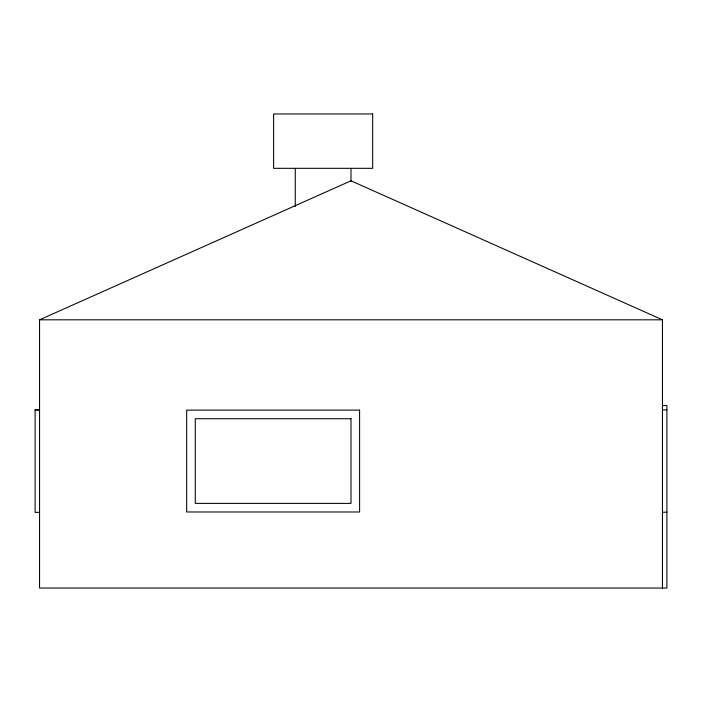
<?xml version="1.0" encoding="UTF-8"?>
<svg xmlns="http://www.w3.org/2000/svg" width="702" height="702" viewBox="0 0 702 702"><rect width="100%" height="100%" fill="white"/><g stroke="black" fill="none" stroke-linecap="round" stroke-linejoin="round"><path stroke-width="1.05" d="M662.442 405.554L666.9 405.554L666.9 588.039L39.558 588.039L39.558 319.814L351 180.8L662.442 319.814L662.442 588.039M39.558 319.814L662.442 319.814M39.558 409.757L35.1 409.757L35.1 512.346L39.558 512.346M662.442 409.88L666.9 409.88M35.1 410.038L39.558 410.038M662.442 512.223L666.9 512.223M351 168.322L351 181.441M295.27 168.322L295.27 206.581M372.674 113.961L273.604 113.961L273.604 168.322L372.674 168.322L372.674 113.961M359.599 410.117L186.671 410.117L186.671 511.986L359.599 511.986L359.599 410.117M351 418.725L195.279 418.725L195.279 503.378L351 503.378L351 418.725"/></g></svg>
